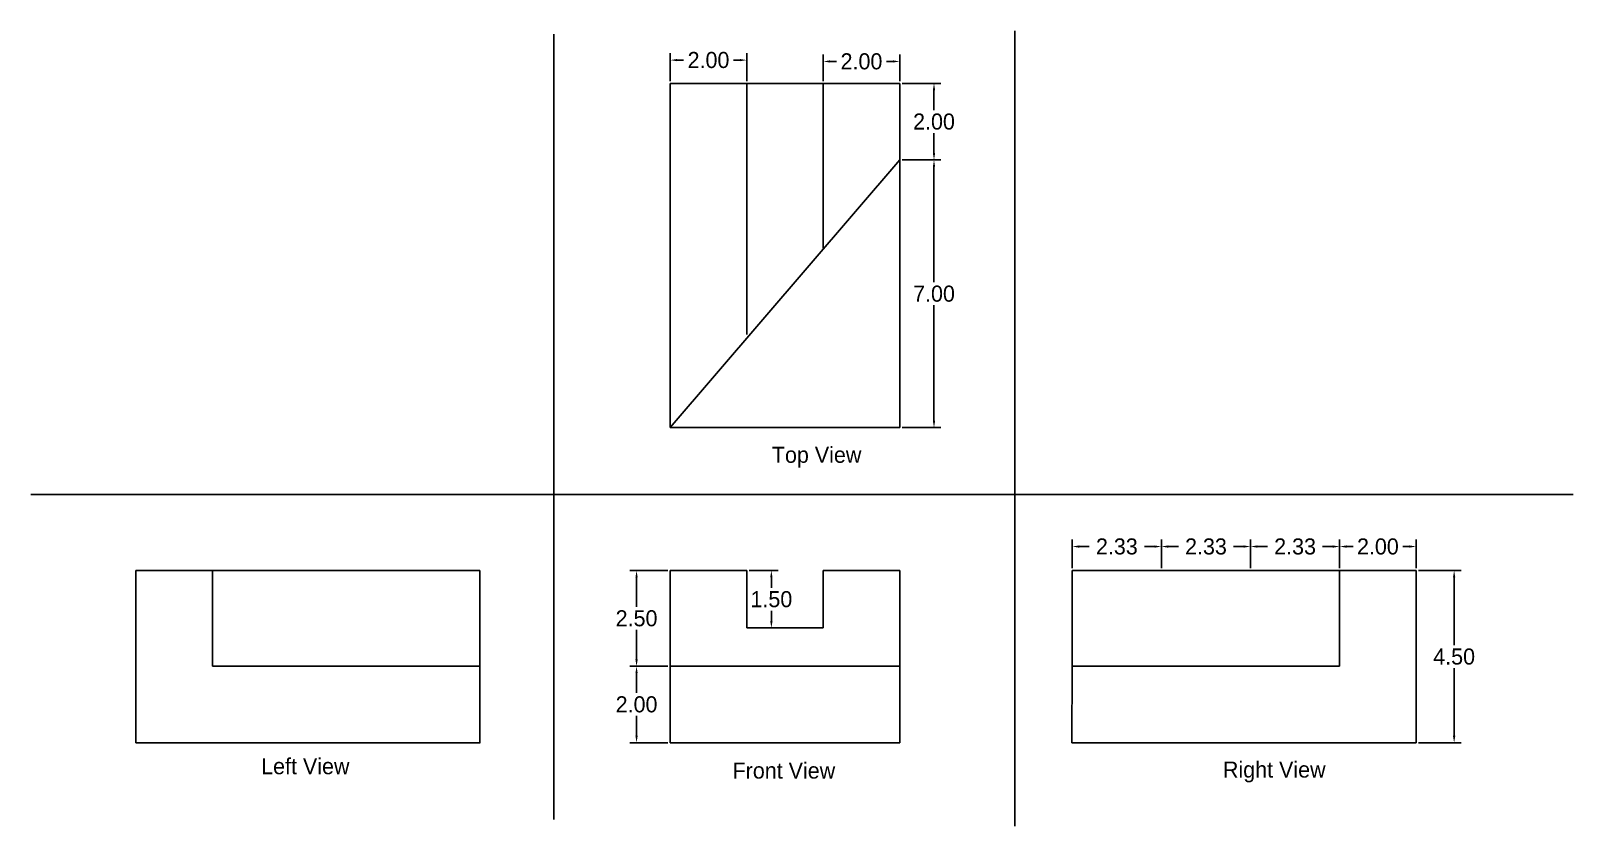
# Model space of a CAD drawing. Header units: inches. Extents: x 36.3 to 76.6, y 12.1 to 32.9.
import ezdxf

# ---------------------------------------------------------------- set-up
doc = ezdxf.new("R2010")
doc.units = ezdxf.units.IN
doc.header["$MEASUREMENT"] = 0
doc.dimstyles.get("Standard").update_dxf_attribs({"dimtxt": 0.42, "dimasz": 0.18, "dimexe": 0.18, "dimexo": 0.0625, "dimgap": 0.09, "dimtad": 0, "dimtih": 1, "dimtoh": 1, "dimzin": 0, "dimdsep": 46, "dimtxsty": 'Standard', "dimcen": 0.09, "dimadec": 0, "dimazin": 0, "dimtfac": 1, "dimtofl": 0, "dimtmove": 0, "dimatfit": 3, "dimfxl": 1, "dimtolj": 1, "dimtzin": 0, "dimarcsym": 0})

# ---------------------------------------------------------------- blocks, each defined once
blk = doc.blocks.new('*D2')
at = {"color": 0, "lineweight": -2}
for p, q in [((52.953, 16.303), (51.955, 16.303)), ((52.135, 16.123), (52.135, 15.603)), ((52.135, 14.483), (52.135, 15.003)), ((52.953, 14.303), (51.955, 14.303))]:
    blk.add_line(p, q, dxfattribs=at)
at = {"color": 0}
for points in [[(52.105, 16.123), (52.165, 16.123), (52.135, 16.303)], [(52.105, 14.483), (52.165, 14.483), (52.135, 14.303)]]:
    blk.add_solid(points, dxfattribs=at)
at = {"layer": 'Defpoints', "color": 0}
for p in [(52.135, 16.303), (53.016, 16.303), (53.016, 14.303)]:
    blk.add_point(p, dxfattribs=at)
at = {"color": 0, "insert": (52.135, 15.303), "char_height": 0.42, "attachment_point": 5}
blk.add_mtext('\\A1;2.00', dxfattribs=at)
blk = doc.blocks.new('*D3')
at = {"color": 0, "lineweight": -2}
for p, q in [((52.953, 18.803), (51.955, 18.803)), ((52.135, 18.623), (52.135, 17.853)), ((52.135, 16.483), (52.135, 17.253)), ((52.891, 16.303), (51.955, 16.303))]:
    blk.add_line(p, q, dxfattribs=at)
at = {"color": 0}
for points in [[(52.105, 18.623), (52.165, 18.623), (52.135, 18.803)], [(52.105, 16.483), (52.165, 16.483), (52.135, 16.303)]]:
    blk.add_solid(points, dxfattribs=at)
at = {"layer": 'Defpoints', "color": 0}
for p in [(52.135, 18.803), (53.016, 18.803), (52.953, 16.303)]:
    blk.add_point(p, dxfattribs=at)
at = {"color": 0, "insert": (52.135, 17.553), "char_height": 0.42, "attachment_point": 5}
blk.add_mtext('\\A1;2.50', dxfattribs=at)
blk = doc.blocks.new('*D4')
at = {"color": 0, "lineweight": -2}
for p, q in [((55.078, 18.803), (55.84, 18.803)), ((55.66, 18.623), (55.66, 18.353)), ((55.66, 17.483), (55.66, 17.753)), ((55.078, 17.303), (55.84, 17.303))]:
    blk.add_line(p, q, dxfattribs=at)
at = {"color": 0}
for points in [[(55.63, 18.623), (55.69, 18.623), (55.66, 18.803)], [(55.63, 17.483), (55.69, 17.483), (55.66, 17.303)]]:
    blk.add_solid(points, dxfattribs=at)
at = {"layer": 'Defpoints', "color": 0}
for p in [(55.016, 18.803), (55.016, 17.303), (55.66, 17.303)]:
    blk.add_point(p, dxfattribs=at)
at = {"color": 0, "insert": (55.66, 18.053), "char_height": 0.42, "attachment_point": 5}
blk.add_mtext('\\A1;1.50', dxfattribs=at)
blk = doc.blocks.new('*D5')
at = {"color": 0, "lineweight": -2}
for p, q in [((59.078, 29.54), (60.092, 29.54)), ((59.912, 29.36), (59.912, 26.34)), ((59.912, 22.72), (59.912, 25.74)), ((59.078, 22.54), (60.092, 22.54))]:
    blk.add_line(p, q, dxfattribs=at)
at = {"color": 0}
for points in [[(59.882, 29.36), (59.942, 29.36), (59.912, 29.54)], [(59.882, 22.72), (59.942, 22.72), (59.912, 22.54)]]:
    blk.add_solid(points, dxfattribs=at)
at = {"layer": 'Defpoints', "color": 0}
for p in [(59.016, 29.54), (59.912, 29.54), (59.016, 22.54)]:
    blk.add_point(p, dxfattribs=at)
at = {"color": 0, "insert": (59.912, 26.04), "char_height": 0.42, "attachment_point": 5}
blk.add_mtext('\\A1;7.00', dxfattribs=at)
blk = doc.blocks.new('*D6')
at = {"color": 0, "lineweight": -2}
for p, q in [((59.078, 31.54), (60.092, 31.54)), ((59.912, 31.36), (59.912, 30.84)), ((59.912, 29.72), (59.912, 30.24)), ((59.141, 29.54), (60.092, 29.54))]:
    blk.add_line(p, q, dxfattribs=at)
at = {"color": 0}
for points in [[(59.882, 31.36), (59.942, 31.36), (59.912, 31.54)], [(59.882, 29.72), (59.942, 29.72), (59.912, 29.54)]]:
    blk.add_solid(points, dxfattribs=at)
at = {"layer": 'Defpoints', "color": 0}
for p in [(59.016, 31.54), (59.912, 31.54), (59.078, 29.54)]:
    blk.add_point(p, dxfattribs=at)
at = {"color": 0, "insert": (59.912, 30.54), "char_height": 0.42, "attachment_point": 5}
blk.add_mtext('\\A1;2.00', dxfattribs=at)
blk = doc.blocks.new('*D7')
at = {"color": 0, "lineweight": -2}
for p, q in [((53.016, 31.602), (53.016, 32.329)), ((55.016, 31.602), (55.016, 32.329)), ((53.196, 32.149), (53.366, 32.149)), ((54.836, 32.149), (54.666, 32.149))]:
    blk.add_line(p, q, dxfattribs=at)
at = {"color": 0}
for points in [[(53.196, 32.179), (53.196, 32.119), (53.016, 32.149)], [(54.836, 32.179), (54.836, 32.119), (55.016, 32.149)]]:
    blk.add_solid(points, dxfattribs=at)
at = {"layer": 'Defpoints', "color": 0}
for p in [(55.016, 32.149), (53.016, 31.54), (55.016, 31.54)]:
    blk.add_point(p, dxfattribs=at)
at = {"color": 0, "insert": (54.016, 32.149), "char_height": 0.42, "attachment_point": 5}
blk.add_mtext('\\A1;2.00', dxfattribs=at)
blk = doc.blocks.new('*D8')
at = {"color": 0, "lineweight": -2}
for p, q in [((57.016, 31.602), (57.016, 32.294)), ((59.016, 31.602), (59.016, 32.294)), ((57.196, 32.114), (57.366, 32.114)), ((58.836, 32.114), (58.666, 32.114))]:
    blk.add_line(p, q, dxfattribs=at)
at = {"color": 0}
for points in [[(57.196, 32.144), (57.196, 32.084), (57.016, 32.114)], [(58.836, 32.144), (58.836, 32.084), (59.016, 32.114)]]:
    blk.add_solid(points, dxfattribs=at)
at = {"layer": 'Defpoints', "color": 0}
for p in [(59.016, 32.114), (57.016, 31.54), (59.016, 31.54)]:
    blk.add_point(p, dxfattribs=at)
at = {"color": 0, "insert": (58.016, 32.114), "char_height": 0.42, "attachment_point": 5}
blk.add_mtext('\\A1;2.00', dxfattribs=at)
blk = doc.blocks.new('*D9')
at = {"color": 0, "lineweight": -2}
for p, q in [((72.58, 18.803), (73.692, 18.803)), ((73.512, 18.623), (73.512, 16.853)), ((73.512, 14.483), (73.512, 16.253)), ((72.58, 14.303), (73.692, 14.303))]:
    blk.add_line(p, q, dxfattribs=at)
at = {"color": 0}
for points in [[(73.482, 18.623), (73.542, 18.623), (73.512, 18.803)], [(73.482, 14.483), (73.542, 14.483), (73.512, 14.303)]]:
    blk.add_solid(points, dxfattribs=at)
at = {"layer": 'Defpoints', "color": 0}
for p in [(72.518, 18.803), (73.512, 18.803), (72.518, 14.303)]:
    blk.add_point(p, dxfattribs=at)
at = {"color": 0, "insert": (73.512, 16.553), "char_height": 0.42, "attachment_point": 5}
blk.add_mtext('\\A1;4.50', dxfattribs=at)
blk = doc.blocks.new('*D10')
at = {"color": 0, "lineweight": -2}
for p, q in [((70.518, 18.865), (70.518, 19.611)), ((70.698, 19.431), (70.868, 19.431)), ((72.338, 19.431), (72.168, 19.431)), ((72.518, 18.865), (72.518, 19.611))]:
    blk.add_line(p, q, dxfattribs=at)
at = {"color": 0}
for points in [[(70.698, 19.461), (70.698, 19.401), (70.518, 19.431)], [(72.338, 19.461), (72.338, 19.401), (72.518, 19.431)]]:
    blk.add_solid(points, dxfattribs=at)
at = {"layer": 'Defpoints', "color": 0}
for p in [(70.518, 19.431), (70.518, 18.803), (72.518, 18.803)]:
    blk.add_point(p, dxfattribs=at)
at = {"color": 0, "insert": (71.518, 19.431), "char_height": 0.42, "attachment_point": 5}
blk.add_mtext('\\A1;2.00', dxfattribs=at)
blk = doc.blocks.new('*D11')
at = {"color": 0, "lineweight": -2}
for p, q in [((68.188, 18.865), (68.188, 19.611)), ((68.368, 19.431), (68.633, 19.431)), ((70.338, 19.431), (70.073, 19.431)), ((70.518, 18.865), (70.518, 19.611))]:
    blk.add_line(p, q, dxfattribs=at)
at = {"color": 0}
for points in [[(68.368, 19.461), (68.368, 19.401), (68.188, 19.431)], [(70.338, 19.461), (70.338, 19.401), (70.518, 19.431)]]:
    blk.add_solid(points, dxfattribs=at)
at = {"layer": 'Defpoints', "color": 0}
for p in [(68.188, 19.431), (68.188, 18.803), (70.518, 18.803)]:
    blk.add_point(p, dxfattribs=at)
at = {"color": 0, "insert": (69.353, 19.431), "char_height": 0.42, "attachment_point": 5}
blk.add_mtext('\\A1;2.33', dxfattribs=at)
blk = doc.blocks.new('*D12')
at = {"color": 0, "lineweight": -2}
for p, q in [((65.858, 18.865), (65.858, 19.611)), ((66.038, 19.431), (66.303, 19.431)), ((68.008, 19.431), (67.743, 19.431)), ((68.188, 18.865), (68.188, 19.611))]:
    blk.add_line(p, q, dxfattribs=at)
at = {"color": 0}
for points in [[(66.038, 19.461), (66.038, 19.401), (65.858, 19.431)], [(68.008, 19.461), (68.008, 19.401), (68.188, 19.431)]]:
    blk.add_solid(points, dxfattribs=at)
at = {"layer": 'Defpoints', "color": 0}
for p in [(65.858, 19.431), (65.858, 18.803), (68.188, 18.803)]:
    blk.add_point(p, dxfattribs=at)
at = {"color": 0, "insert": (67.023, 19.431), "char_height": 0.42, "attachment_point": 5}
blk.add_mtext('\\A1;2.33', dxfattribs=at)
blk = doc.blocks.new('*D13')
at = {"color": 0, "lineweight": -2}
for p, q in [((63.528, 18.865), (63.528, 19.611)), ((63.708, 19.431), (63.973, 19.431)), ((65.678, 19.431), (65.413, 19.431)), ((65.858, 18.865), (65.858, 19.611))]:
    blk.add_line(p, q, dxfattribs=at)
at = {"color": 0}
for points in [[(63.708, 19.461), (63.708, 19.401), (63.528, 19.431)], [(65.678, 19.461), (65.678, 19.401), (65.858, 19.431)]]:
    blk.add_solid(points, dxfattribs=at)
at = {"layer": 'Defpoints', "color": 0}
for p in [(63.528, 19.431), (63.528, 18.803), (65.858, 18.803)]:
    blk.add_point(p, dxfattribs=at)
at = {"color": 0, "insert": (64.693, 19.431), "char_height": 0.42, "attachment_point": 5}
blk.add_mtext('\\A1;2.33', dxfattribs=at)

msp = doc.modelspace()

# ---------------------------------------------------------------- linework, layer by layer
for p, q in [((49.973, 32.826), (49.973, 12.296)), ((62.028, 32.914), (62.028, 12.121)), ((55.016, 31.54), (53.016, 31.54)), ((53.016, 31.54), (53.016, 22.54)), ((57.016, 31.54), (55.016, 31.54)), ((55.016, 31.54), (55.016, 24.975)), ((59.016, 31.54), (57.016, 31.54)), ((57.016, 31.54), (57.016, 27.228)), ((59.016, 29.54), (59.016, 31.54)), ((53.016, 22.54), (59.016, 29.54)), ((59.016, 22.54), (59.016, 29.54)), ((53.016, 22.54), (59.016, 22.54)), ((36.298, 20.788), (76.624, 20.788)), ((39.045, 16.303), (39.045, 18.803)), ((39.045, 18.803), (41.045, 18.803)), ((41.045, 18.803), (43.375, 18.803)), ((41.045, 18.803), (41.045, 16.303)), ((43.375, 18.803), (45.705, 18.803)), ((45.705, 18.803), (48.035, 18.803)), ((48.035, 18.803), (48.035, 16.303)), ((53.016, 16.303), (53.016, 18.803)), ((53.016, 18.803), (55.016, 18.803)), ((55.016, 18.803), (55.016, 17.303)), ((57.016, 18.803), (59.016, 18.803)), ((57.016, 17.303), (57.016, 18.803)), ((59.016, 18.803), (59.016, 16.303)), ((65.858, 18.803), (63.528, 18.803)), ((63.528, 18.803), (63.528, 16.303)), ((68.188, 18.803), (65.858, 18.803)), ((70.518, 18.803), (68.188, 18.803)), ((72.518, 18.803), (70.518, 18.803)), ((70.518, 16.303), (70.518, 18.803)), ((72.518, 14.303), (72.518, 18.803)), ((55.016, 17.303), (57.016, 17.303)), ((39.045, 14.303), (39.045, 16.303)), ((41.045, 16.303), (48.035, 16.303)), ((48.035, 16.303), (48.035, 14.303)), ((53.016, 14.303), (53.016, 16.303)), ((53.016, 16.303), (59.016, 16.303)), ((59.016, 16.303), (59.016, 14.303)), ((63.528, 16.303), (63.518, 14.303)), ((63.528, 16.303), (70.518, 16.303)), ((48.045, 14.303), (39.045, 14.303)), ((59.016, 14.303), (53.016, 14.303)), ((63.518, 14.303), (72.518, 14.303))]:
    msp.add_line(p, q)

# ---------------------------------------------------------------- texts
at = {"char_height": 0.42, "width": 5.9436, "attachment_point": 2}
for s, insert in [('Top View', (56.843, 22.04)), ('Left View', (43.474, 13.898)), ('Front View', (55.987, 13.784)), ('Right View', (68.809, 13.81))]:
    msp.add_mtext(s, dxfattribs=dict(at, insert=insert))

# ---------------------------------------------------------------- dimensions: what is measured, and where the dimension line sits
for base, p1, p2, picture, middle in [((55.016, 32.149), (53.016, 31.54), (55.016, 31.54), '*D7', (54.016, 32.149)), ((59.016, 32.114), (57.016, 31.54), (59.016, 31.54), '*D8', (58.016, 32.114)), ((63.528, 19.431), (65.858, 18.803), (63.528, 18.803), '*D13', (64.693, 19.431)), ((65.858, 19.431), (68.188, 18.803), (65.858, 18.803), '*D12', (67.023, 19.431)), ((68.188, 19.431), (70.518, 18.803), (68.188, 18.803), '*D11', (69.353, 19.431)), ((70.518, 19.431), (72.518, 18.803), (70.518, 18.803), '*D10', (71.518, 19.431))]:
    dim = msp.add_linear_dim(base=base, p1=p1, p2=p2, dimstyle='Standard')
    dim.commit()
    dim.dimension.update_dxf_attribs({"geometry": picture, "text_midpoint": middle})
for base, p1, p2, picture, middle in [((59.912, 31.54), (59.078, 29.54), (59.016, 31.54), '*D6', (59.912, 30.54)), ((59.912, 29.54), (59.016, 22.54), (59.016, 29.54), '*D5', (59.912, 26.04)), ((52.135, 18.803), (52.953, 16.303), (53.016, 18.803), '*D3', (52.135, 17.553)), ((55.66, 17.303), (55.016, 18.803), (55.016, 17.303), '*D4', (55.66, 18.053)), ((73.512, 18.803), (72.518, 14.303), (72.518, 18.803), '*D9', (73.512, 16.553)), ((52.135, 16.303), (53.016, 14.303), (53.016, 16.303), '*D2', (52.135, 15.303))]:
    dim = msp.add_linear_dim(base=base, p1=p1, p2=p2, angle=90, dimstyle='Standard')
    dim.commit()
    dim.dimension.update_dxf_attribs({"geometry": picture, "text_midpoint": middle})

doc.saveas('drawing.dxf')
